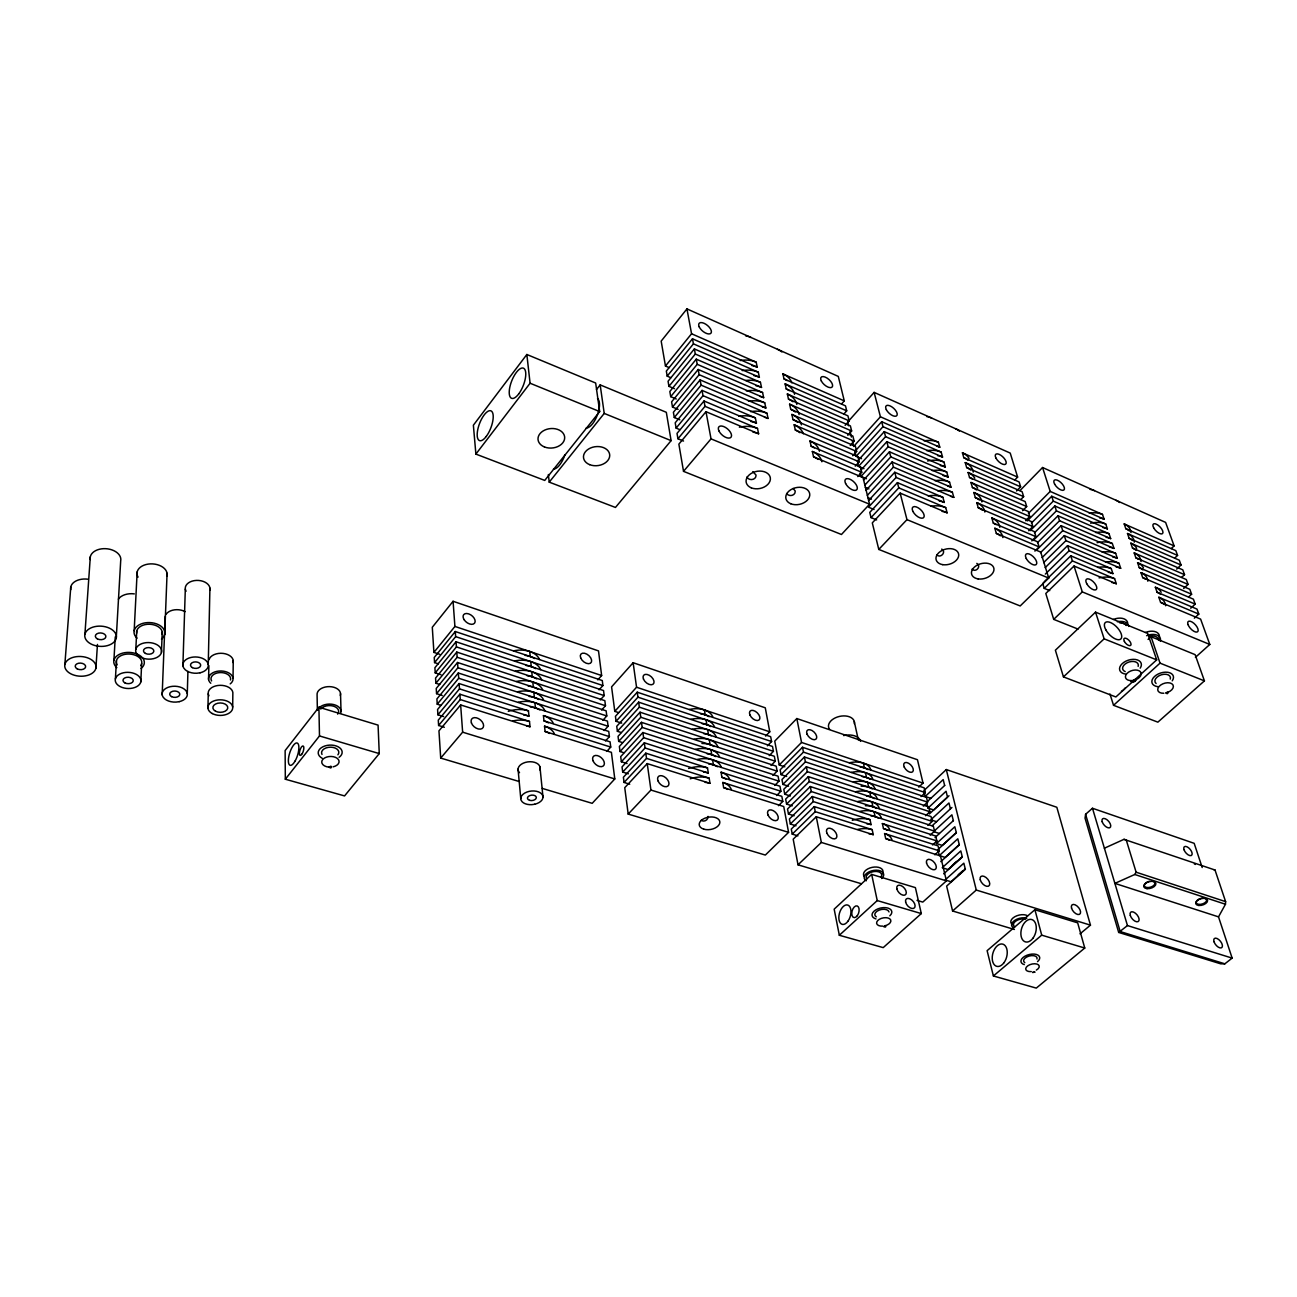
<?xml version="1.0" encoding="UTF-8"?>
<svg xmlns="http://www.w3.org/2000/svg" width="1297" height="1297" viewBox="0 0 1297 1297"><rect width="100%" height="100%" fill="white"/><g stroke="black" fill="none" stroke-linecap="round" stroke-linejoin="round"><path stroke-width="1.5" d="M232.682 706.995L232.86 692.533A12.354 7.814 0.5 0 0 217.847 685.497A12.354 7.814 0.5 0 0 208.963 695.792M233.038 678.218L233.249 660.546M208.25 664.518L209.919 588.092M207.942 708.292L208.25 693.798M208.558 679.45L208.866 665.669M187.287 693.555L187.935 671.441M182.893 665.766L185.309 589.162M162.174 694.852L165.238 616.172M164.703 634.46L167.07 573.306M161.444 652.44A12.97 8.285 2.3 0 0 143.951 643.02A12.97 8.285 2.3 0 0 140.514 657.141A12.97 8.285 2.3 0 0 161.444 652.44L162.238 631.996M140.806 681.914A12.84 8.074 2.3 0 0 123.393 672.786A12.84 8.074 2.3 0 0 120.118 686.567A12.84 8.074 2.3 0 0 140.806 681.914L141.665 663.642M708.065 816.397C708.454 819.785 704.028 822.525 701.272 820.271M135.812 649.343L136.736 631.007M134.175 630.699L137.158 571.945M113.909 660.351L115.271 636.859M116.244 638.221A15.84 10.117 3.3 0 0 94.681 626.662A15.84 10.117 3.3 0 0 90.839 643.912A15.84 10.117 3.3 0 0 116.244 638.221L120.686 560.936A15.369 10.165 4.3 0 0 105.608 548.68A15.369 10.165 4.3 0 0 90.287 559.526M115.401 678.98L116.438 660.659M1202.189 867.531L1194.18 843.326L1092.479 808.258L1085.589 814.289L1085.038 818.164L1118.679 932.43L1220.672 963.817L1224.854 963.817L1232.15 958.11L1218.515 916.866L1225.47 904.252L1225.616 901.642L1215.013 870.011L1123.996 839.337L1104.396 848.206M95.913 668.198A15.677 9.857 3.3 0 0 74.448 657.012A15.677 9.857 3.3 0 0 70.816 673.824A15.677 9.857 3.3 0 0 95.913 668.198L97.453 644.431M84.905 634.395L90.304 556.851M64.85 664.567L70.768 587.038M1133.643 680.325C1135.848 683.114 1136.885 677.164 1133.643 680.325A8.139 4.977 -17.7 0 1 1125.958 674.829A8.139 4.977 -17.7 0 1 1139.058 670.744A8.139 4.977 -17.7 0 1 1135.718 679.758M1218.515 916.866L1114.885 883.387L1134.762 874.486L1136.123 872.2L1126.234 839.97L1123.996 839.337M526.841 354.486L473.373 425.221L475.886 454.096L544.74 480.425L599.684 411.571L595.663 383.02L526.841 354.486L530.084 383.231L475.886 454.096M318.916 707.222L285.129 750.558L285.324 779.221L344.564 795.92L379.259 753.589L378.075 725.12L318.916 707.222L319.484 735.95L285.324 779.221M596.474 389.554L600.171 384.885L666.318 412.3L671.1 440.64L615.459 507.451L549.231 482.144L548.355 474.507M597.82 679.871L601.646 675.542L598.501 650.899L453.075 601.289L432.29 627.262L433.911 652.407L439.634 654.272M841.623 403.902L844.282 400.886L838.284 376.406L686.94 308.897L661.178 341.111L665.458 366.03L669.139 367.602M549.231 482.144L604.224 413.419L600.171 384.885M433.911 652.407L454.907 626.435L453.075 601.289M665.458 366.03L691.56 333.751L686.94 308.897M599.068 689.858L602.91 685.529L602.278 680.536L455.279 631.526L434.236 657.498L434.576 662.605L438.402 663.837M691.56 333.751L756.183 362.171L757.237 367.181L692.485 338.793L666.334 371.072L667.193 376.146L670.889 377.719M434.576 662.605L455.652 636.632L455.279 631.526M667.193 376.146L693.425 343.851L692.485 338.793M600.333 699.91L604.191 695.597L603.543 690.555L456.025 641.772L434.9 667.728L435.225 672.884L440.996 674.732M693.425 343.851L758.307 372.207L759.377 377.249L694.365 348.925L668.068 381.237L668.944 386.36L674.505 388.695M435.225 672.884L456.414 646.911L456.025 641.772M668.944 386.36L695.305 354.032L694.365 348.925M601.613 710.059L605.488 705.73L604.84 700.656L456.787 652.083L435.565 678.055L435.889 683.243L439.764 684.459M695.305 354.032L760.431 382.323L761.517 387.414L696.262 359.156L669.836 391.499L670.711 396.655L676.288 398.99M435.889 683.243L457.16 657.271L456.787 652.083M670.711 396.655L697.219 364.311L696.262 359.156M602.894 720.273L606.785 715.96L606.137 710.837L457.549 662.491L436.23 688.448L436.57 693.668L442.228 695.468M697.219 364.311L762.587 392.537L763.674 397.66L698.175 369.483L671.603 401.843L672.495 407.047L678.104 409.382M436.57 693.668L457.922 667.728L457.549 662.491M672.495 407.047L699.132 374.671L698.175 369.483M604.191 730.568L608.098 726.255L607.434 721.1L458.311 672.981L436.911 698.921L437.235 704.19L441.029 705.373M699.132 374.671L764.76 402.832L765.846 408.004L700.104 379.891L673.386 412.268L674.294 417.521L679.758 419.79M437.235 704.19L458.7 678.25L458.311 672.981M674.294 417.521L701.077 385.128L700.104 379.891M605.488 740.944L609.412 736.631L608.747 731.427L459.089 683.551L437.575 709.491L437.916 714.793L443.639 716.576M701.077 385.128L766.949 413.208L768.051 418.445L702.05 390.397L675.202 422.79L676.11 428.091L679.823 429.631M437.916 714.793L459.478 688.869L459.089 683.551M676.11 428.091L703.023 395.682L702.05 390.397M459.478 688.869L528.446 710.837L528.965 716.122L459.868 694.203L438.273 720.127L438.613 725.493L444.352 727.26M703.023 395.682L755.34 417.845L756.427 423.13L704.012 401L677.018 433.409L677.942 438.759L683.535 441.045M438.613 725.493L460.257 699.553L459.868 694.203M677.942 438.759L705.001 406.334L704.012 401M460.257 699.553L529.484 721.424L530.019 726.758L460.646 704.936L438.953 730.86L440.704 758.08L519.319 781.556M705.001 406.334L757.513 428.432L758.615 433.765L705.99 411.7L678.866 444.125L683.519 471.346L841.461 534.494L869.557 504.209L863.024 477.539L813.543 456.803L812.344 451.502L861.743 472.286L857.787 476.599M440.704 758.08L462.64 732.173L460.646 704.936M683.519 471.346L711.032 438.872L705.99 411.7M844.039 413.856L846.714 410.841L845.498 405.848L784.004 378.902L782.902 373.909L844.282 400.886M765.603 736.096L769.77 731.816L765.279 707.805L633.131 662.718L611.584 686.875L614.794 711.372L618.539 712.604M1014.919 479.89L1017.626 477.101L1010.233 453.091L874.129 392.391L847.703 422.028L848.627 425.789M845.125 425.384L849.162 420.86L847.93 415.834L786.225 388.954L785.123 383.912L846.714 410.841M847.768 435.289L851.643 430.977L850.394 425.902L788.479 399.087L787.344 394.012L849.162 420.86M850.248 445.487L854.139 441.158L852.875 436.051L790.732 409.317L789.597 404.194L851.643 430.977M614.794 711.372L636.551 687.232L633.131 662.718M874.129 392.391L880.42 416.791L853.669 446.46L852.291 440.818M767.402 745.824L771.602 741.544L770.677 736.68L637.249 692.193L615.427 716.333L616.075 721.31L621.733 723.126M880.42 416.791L938.412 442.277L939.79 447.189L881.701 421.72L854.869 451.405L856.085 456.366L861.532 458.684M852.745 455.766L856.652 451.453L855.388 446.298L793.018 419.628L791.867 414.456L854.139 441.158M616.075 721.31L637.946 697.17L637.249 692.193M856.085 456.366L882.981 426.681L881.701 421.72M769.218 755.616L773.434 751.336L772.509 746.44L638.643 702.163L616.74 726.288L617.388 731.297L621.166 732.513M857.301 461.359L884.262 431.658L942.546 457.063L941.168 452.102L882.981 426.681M855.258 466.142L859.181 461.813L857.917 456.625L795.32 430.02L794.169 424.816L856.652 451.453M617.388 731.297L639.356 707.173L638.643 702.163M863.98 468.671L858.533 466.369L885.559 436.667L884.262 431.658M771.05 765.489L775.266 761.209L774.341 756.264L640.053 712.215L618.037 736.339L618.701 741.381L622.495 742.581M861.111 469.919L886.856 441.693L945.335 467.017L943.94 462.024L885.559 436.667M606.801 751.401L610.741 747.088L610.076 741.852L543.978 720.889L543.443 715.604L609.412 736.631M618.701 741.381L640.767 717.257L640.053 712.215M866.461 478.755L860.981 476.453L888.153 446.735L886.856 441.693M772.882 775.428L777.13 771.148L776.206 766.17L641.464 722.332L619.366 746.456L620.031 751.53L623.841 752.73M863.591 480.036L889.466 451.794L948.139 477.053L946.729 472.011L888.153 446.735M620.031 751.53L642.177 727.422L641.464 722.332M864.823 485.127L890.78 456.884L889.466 451.794M774.747 785.431L778.994 781.167L778.07 776.157L642.89 732.529L620.696 756.637L621.36 761.761L627.083 763.56M866.088 490.25L892.093 461.991L950.96 487.169L949.55 482.095L890.78 456.884M621.36 761.761L643.62 737.669L642.89 732.529M867.336 495.373L893.422 467.131L892.093 461.991M776.611 795.531L780.891 791.251L779.951 786.209L644.333 742.808L622.025 766.9L622.706 772.072L628.364 773.823M868.536 500.61L894.752 472.27L953.814 497.367L952.387 492.26L893.422 467.131M610.741 747.088L544.529 726.174L545.08 731.492L611.406 752.341L614.794 778.946L592.194 803.329L542.324 788.43M622.706 772.072L645.063 747.98L644.333 742.808M894.752 472.27L896.097 477.442L868.487 507.192L874.081 509.494M645.063 747.98L707.481 767.873L708.308 773.012L645.776 753.168L623.387 777.26L624.068 782.448L629.726 784.199M896.097 477.442L942.87 497.27L944.297 502.425L897.427 482.646L869.752 512.396L871.033 517.616L876.642 519.919M624.068 782.448L646.506 758.372L645.776 753.168M871.033 517.616L898.772 487.867L897.427 482.646M646.506 758.372L709.135 778.151L709.978 783.339L647.235 763.609L624.749 787.668L628.186 814.078L765.343 855.063L788.576 832.35L783.745 806.523L723.629 787.619L722.769 782.464L782.788 801.416L778.492 805.68M898.772 487.867L945.724 507.613L947.15 512.818L900.134 493.103L872.297 522.869L878.782 549.425L1020.188 605.958L1048.722 578.073L1040.713 552.052L996.339 533.44L994.831 528.268L1039.124 546.912L1034.909 551.095M628.186 814.078L650.932 790.051L647.235 763.609M878.782 549.425L906.976 519.643L900.134 493.103M1016.54 491.012L1020.626 486.829L1019.118 481.949L963.817 457.711L962.423 452.831L1017.626 477.101M918.795 787.117L923.042 783.112L917.449 759.718L796.828 718.554L774.747 741.122L779.238 764.987L784.847 766.819M1019.977 490.59L1042.561 467.52L1165.614 522.399L1174.109 545.891L1171.24 548.615M1020.917 499.426L1023.641 496.638L1022.133 491.725L966.67 467.568L965.244 462.624L1020.626 486.829M1022.571 510.71L1026.689 506.543L1025.165 501.582L969.524 477.491L968.097 472.513L1023.641 496.638M779.238 764.987L801.546 742.451L796.828 718.554M1028.456 513.353L1050.197 491.417L1042.561 467.52M1025.619 520.697L1029.769 516.514L1028.229 511.504L972.41 487.494L970.967 482.484L1026.689 506.543M921.048 796.585L925.312 792.58L924.177 787.846L802.503 747.283L780.145 769.818L781.053 774.649L786.679 776.465M1027.224 520.94L1051.737 496.248L1104.12 519.205L1102.499 514.406L1050.197 491.417M781.053 774.649L803.475 752.13L802.503 747.283M1031.455 523.048L1053.294 501.112L1051.737 496.248M1028.683 530.749L1032.866 526.566L1031.31 521.524L975.312 497.578L973.852 492.52L1029.769 516.514M923.318 806.134L927.598 802.13L926.447 797.347L804.432 756.994L781.961 779.513L782.885 784.393L788.527 786.193M1030.207 530.668L1054.85 505.976L1107.395 528.868L1105.757 524.037L1053.294 501.112M782.885 784.393L805.405 761.874L804.432 756.994M1034.455 532.824L1056.407 510.872L1054.85 505.976M1031.796 540.881L1035.979 536.699L1034.422 531.624L978.246 507.743L976.771 502.652L1032.866 526.566M925.588 815.732L929.884 811.727L928.733 806.912L806.361 766.77L783.81 789.273L784.734 794.186L790.392 795.985M1033.223 540.476L1057.979 515.784L1110.67 538.612L1109.032 533.732L1056.407 510.872M784.734 794.186L807.334 771.683L806.361 766.77M1037.487 542.681L1059.552 520.729L1057.979 515.784M927.89 825.395L932.203 821.406L931.051 816.559L808.323 776.627L785.658 799.114L786.582 804.059L792.256 805.859M1036.254 550.382L1061.141 525.674L1113.993 548.42L1112.323 543.508L1059.552 520.729M786.582 804.059L809.296 781.572L808.323 776.627M1040.551 552.603L1062.729 530.651L1061.141 525.674M930.192 835.138L934.537 831.134L933.37 826.27L810.285 786.549L787.522 809.02L788.463 814.013L794.153 815.781M1042.091 557.597L1064.318 535.645L1117.317 558.31L1115.647 553.349L1062.729 530.651M788.463 814.013L811.274 791.527L810.285 786.549M1043.631 562.606L1065.923 540.654L1064.318 535.645M932.527 844.947L936.888 840.942L935.704 836.03L812.262 796.536L789.403 819.007L790.343 824.017L796.001 825.784M1045.187 567.648L1067.528 545.68L1120.689 568.264L1119.003 563.271L1065.923 540.654M790.343 824.017L813.251 801.562L812.262 796.536M1045.333 574.068L1069.15 550.739L1067.528 545.68M813.251 801.562L870.011 819.639L871.098 824.633L814.257 806.604L791.283 829.059L792.24 834.117L797.914 835.852M1044.085 581.899L1070.771 555.813L1112.923 573.614L1111.237 568.572L1069.15 550.739M792.24 834.117L815.262 811.663L814.257 806.604M1049.727 590.605L1044.231 588.368L1072.392 560.904L1070.771 555.813M815.262 811.663L872.184 829.642L873.27 834.668L816.267 816.753L793.197 839.191L798.012 864.823L861.37 883.743M1072.392 560.904L1114.609 578.673L1116.312 583.747L1074.029 566.027L1045.804 593.475L1053.699 619.366L1078.034 629.094M798.012 864.823L821.341 842.434L816.267 816.753M1053.699 619.366L1082.298 591.902L1074.029 566.027M1095.543 612.152L1055.385 650.202L1063.443 676.888L1115.874 696.959L1156.681 659.865L1147.683 633.406L1095.543 612.152L1104.136 638.837L1156.681 659.865M923.837 790.684L946.291 769.559L1056.828 807.269L1090.469 925.15L1080.012 933.856M1174.677 558.132L1177.563 555.408L1175.828 550.641L1125.828 528.722L1124.191 523.939L1174.109 545.891M930.922 798.352L925.215 796.471L943.195 779.594L944.621 785.398M944.767 785.415L926.609 802.259L928.004 808.096L933.727 809.96L949.015 795.742M1176.671 569.091L1181.032 565.006L1179.297 560.207L1129.152 538.352L1127.498 533.537L1177.563 555.408M1063.443 676.888L1104.136 638.837M928.004 808.096L946.064 791.235L947.507 797.088L929.398 813.949M1181.616 577.392L1184.534 574.668L1182.783 569.821L1132.508 548.064L1130.822 543.2L1181.032 565.006M871.665 874.405L834.166 909.165L839.337 935.267L883.208 947.621L921.308 913.574L915.39 887.618L871.665 874.405L877.242 900.572L839.337 935.267M1183.658 588.498L1188.052 584.412L1186.285 579.532L1135.88 557.84L1134.194 552.944L1184.534 574.668M932.203 825.719L951.917 807.464M1188.652 596.944L1191.603 594.221L1189.835 589.308L1139.285 567.697L1137.582 562.752L1188.052 584.412M1148.072 639.421L1151.039 636.697L1195.121 654.645L1204.427 680.876L1157.864 722.153L1113.539 705.309L1109.956 693.992M935.04 837.586L953.441 820.563M1190.743 608.196L1195.186 604.126L1193.402 599.165L1142.706 577.619L1140.987 572.658L1191.603 594.221M935.753 840.569L936.466 843.553L954.835 826.74L956.327 832.739L937.909 849.567M956.392 832.496L942.254 845.401L936.466 843.553M934.861 854.82L939.239 850.832L938.055 845.871L883.468 828.556L882.365 823.579L936.888 840.942M1194.326 618.166L1198.801 614.081L1196.985 609.087L1157.086 592.243L1155.335 587.249L1195.186 604.126M959.358 844.509L945.14 857.414L885.689 838.575L884.586 833.566L939.239 850.832M940.795 861.63L959.31 844.833L957.802 838.786L939.336 855.582L938.266 851.059M1113.539 705.309L1160.037 663.14L1204.427 680.876M952.403 865.261L956.667 861.403M962.358 856.636L948.058 869.525L942.238 867.709L960.801 850.929L962.309 857.041L943.697 873.821M940.438 855.793L946.437 880.874L922.783 902.096L917.028 900.377M1195.412 657.368L1209.793 644.463L1200.617 619.107L1160.588 602.327L1158.837 597.269L1198.801 614.081M958.207 874.843L962.52 871M965.373 868.877L951.009 881.749L945.156 879.95L963.833 863.17L965.357 869.347L946.632 886.11L952.582 910.997L1014.4 929.463M952.582 910.997L976.284 890.05L1090.469 925.15M1034.909 909.732L987.114 950.669L993.389 975.976L1036.287 988.103L1084.762 948.042L1077.677 922.848L1034.909 909.732L1041.718 935.153L1084.762 948.042M993.389 975.976L1041.718 935.153M1232.15 958.11L1127.466 925.572L1118.679 932.43M1213.911 869.752L1215.013 870.011M319.484 735.95L379.259 753.589M877.242 900.572L921.308 913.574M462.64 732.173L614.794 778.946M650.932 790.051L788.576 832.35M821.341 842.434L946.437 880.874M1224.854 963.817L1120.186 931.554L1085.589 814.289M780.891 791.251L721.051 772.201L721.91 777.325L781.832 796.326L782.788 801.416M458.7 678.25L608.098 726.255M643.62 737.669L778.994 781.167M811.274 791.527L934.537 831.134M939.385 833.485L933.629 831.636L951.885 814.808L953.36 820.758M936.547 821.682L930.792 819.817L948.966 802.973L950.425 808.874M457.922 667.728L606.785 715.96M642.177 727.422L777.13 771.148M809.296 781.572L932.203 821.406M1134.762 874.486L1225.47 904.252M457.16 657.271L605.488 705.73M640.767 717.257L775.266 761.209M807.334 771.683L929.884 811.727M456.414 646.911L604.191 695.597M639.356 707.173L773.434 751.336M805.405 761.874L927.598 802.13M1136.123 872.2L1225.616 901.642M455.652 636.632L602.91 685.529M637.946 697.17L771.602 741.544M803.475 752.13L925.312 792.58M454.907 626.435L601.646 675.542M636.551 687.232L769.77 731.816M801.546 742.451L923.042 783.112M530.084 383.231L599.684 411.571M604.224 413.419L671.1 440.64M711.032 438.872L869.557 504.209M906.976 519.643L1048.722 578.073M1082.298 591.902L1209.793 644.463M867.806 497.626L871.471 499.15M865.294 487.38L868.958 488.904M814.289 447.87A23.865 17.039 -12.4 0 0 811.16 446.233L809.977 440.98L859.181 461.813M996.096 524.604A22.665 15.24 -16.2 0 0 993.324 523.129L991.816 517.989L1035.979 536.699M811.16 446.233L860.462 467.033L861.743 472.286M993.324 523.129L1037.551 541.789L1039.124 546.912M793.132 488.483L795.223 491.012C795.71 495.632 788.998 497.205 786.63 493.508M936.774 554.824C940.406 558.796 946.761 551.971 941.735 549.085M972.069 569.124C975.701 573.063 981.829 566.157 976.819 563.384M752.827 471.622L756.038 475.059C756.41 480.052 749.018 481.203 746.861 477.069M864.272 876.496L863.575 875.135A9.922 5.691 -12.1 0 1 874.421 867.044A9.922 5.691 -12.1 0 1 882.3 873.838M1151.039 636.697L1160.037 663.14M1042.675 583.261L1044.231 588.368M1092.479 808.258L1127.466 925.572M946.291 769.559L976.284 890.05M850.005 431.415L851.383 437.057M857.706 463.029L858.533 466.369M860.17 473.081L860.981 476.453M924.307 792.613L925.215 796.471M854.285 721.537L858.306 739.938M863.397 763.155L864.434 767.921M865.488 772.72L866.542 777.535M867.596 782.367L868.666 787.214M869.736 792.078L870.806 796.958M871.876 801.854L872.946 806.766M874.032 811.695L875.118 816.656M704.417 709.945L705.228 714.858M706.038 719.77L706.849 724.715M707.659 729.676L708.47 734.653M709.297 739.663L710.124 744.673M710.951 749.715L711.777 754.757M712.604 759.831L713.447 764.922M529.727 651.483L530.23 656.509M530.749 661.567L531.251 666.642M531.77 671.749L532.289 676.856M532.808 681.995L533.326 687.151M533.845 692.322L534.38 697.527M534.899 702.731L535.434 707.967M539.957 766.932L542.989 797.169M518.038 769.056L520.762 798.53M340.527 693.555L341.014 710.967M317.376 710.286L317.084 694.77A11.738 7.506 -1.6 0 1 329.681 686.632A11.738 7.506 -1.6 0 1 340.284 695.5M564.941 454.696A15.629 6.388 -69 0 1 553.479 469.044M597.512 398.649A15.872 6.582 -68.5 0 1 597.301 415.218A15.872 6.582 -68.5 0 1 586.195 428.042M138.049 577.133A15.094 10.003 3.2 0 1 150.403 563.887A15.094 10.003 3.2 0 1 166.973 575.9M137.06 638.173A15.451 9.971 2.5 0 1 139.217 624.814A15.451 9.971 2.5 0 1 160.098 625.592A15.451 9.971 2.5 0 1 161.476 639.097M136.671 633.179A12.873 8.301 2.5 0 1 149.706 624.246A12.873 8.301 2.5 0 1 162.157 634.152M186.055 591.254A12.37 8.187 2.1 0 1 196.414 580.408A12.37 8.187 2.1 0 1 209.806 590.232M211.589 680.925A9.825 6.258 0.6 0 1 219.923 672.576A9.825 6.258 0.6 0 1 230.477 679.968M210.779 683.26A12.289 7.831 0.6 0 1 212.854 672.77A12.289 7.831 0.6 0 1 229.456 673.321A12.289 7.831 0.6 0 1 230.201 683.892M209.06 659.687A12.208 7.847 0.8 0 1 223.181 653.412A12.208 7.847 0.8 0 1 233.103 662.589M166.146 614.194A12.257 7.993 2.2 0 1 185.114 611.665M322.223 758.291A11.997 7.458 -2.1 0 1 321.234 747.785A11.997 7.458 -2.1 0 1 338.193 746.813A11.997 7.458 -2.1 0 1 339.117 757.318M328.644 767.094A8.674 5.35 -2.2 0 1 323.05 759.15A8.674 5.35 -2.2 0 1 337.22 758.34A8.674 5.35 -2.2 0 1 333.118 766.835M321.996 754.432A8.641 5.366 -2.1 0 1 330.848 747.185A8.641 5.366 -2.1 0 1 337.901 754.805M320.764 709.037A9.452 5.999 -1.7 0 1 333.491 706.152A9.452 5.999 -1.7 0 1 337.658 714.128M317.635 710.27A11.819 7.49 -1.7 0 1 331.627 704.19A11.819 7.49 -1.7 0 1 340.771 712.912M996.339 533.44A22.762 15.224 -16.1 0 1 1000.327 535.807M994.831 528.268A22.714 15.224 -16.2 0 1 1002.857 537.574M968.097 472.513A22.325 15.434 -16.1 0 1 974.793 478.155M924.096 440.818A22.292 15.694 -15.7 0 1 938.412 442.277M965.244 462.624A22.244 15.434 -16.2 0 1 973.253 472.092M936.564 446.087A22.341 15.677 -15.7 0 1 939.79 447.189M975.312 497.578A22.552 15.386 -16 0 1 979.3 499.977M973.852 492.52A22.503 15.402 -16.1 0 1 981.926 501.939M966.67 467.568A22.276 15.434 -16.2 0 1 970.61 469.984M926.739 416.564A22.065 15.71 -15.8 0 1 931.635 418.039M969.524 477.491A22.373 15.418 -16.1 0 1 972.296 478.998M937.585 455.587A22.438 15.677 -15.7 0 1 942.546 457.063M926.788 450.659A22.389 15.677 -15.7 0 1 941.168 452.102M940.341 465.558A22.519 15.661 -15.7 0 1 945.335 467.017M932.251 470.6A22.568 15.645 -15.6 0 1 946.729 472.011M927.582 460.97A22.471 15.661 -15.7 0 1 943.94 462.024M935.007 480.684A22.665 15.629 -15.6 0 1 949.55 482.095M943.13 475.594A22.616 15.645 -15.6 0 1 948.139 477.053M947.702 486.083A22.714 15.629 -15.6 0 1 950.96 487.169M937.796 490.866A22.762 15.629 -15.6 0 1 952.387 492.26M950.539 496.297A22.795 15.613 -15.6 0 1 953.814 497.367M928.149 495.876A22.924 15.726 -15.3 0 1 942.87 497.27M939.206 500.982A22.973 15.726 -15.3 0 1 944.297 502.425M930.954 506.235A23.022 15.71 -15.3 0 1 945.724 507.613M942.06 511.391A23.07 15.694 -15.3 0 1 947.15 512.818M970.967 482.484A22.422 15.418 -16.1 0 1 977.679 488.11M972.41 487.494A22.471 15.402 -16.1 0 1 976.382 489.893M963.817 457.711A22.195 15.451 -16.2 0 1 967.773 460.143M962.423 452.831A22.146 15.451 -16.2 0 1 969.07 458.49M976.771 502.652A22.6 15.386 -16 0 1 984.861 512.056M978.246 507.743A22.649 15.369 -16 0 1 982.251 510.143M991.816 517.989A22.616 15.24 -16.2 0 1 999.825 527.312M955.451 428.659A21.919 15.483 -16.3 0 1 959.358 431.09M875.961 918.924A10.052 5.626 -12.1 0 1 874.032 911.191A10.052 5.626 -12.1 0 1 887.91 908.062A10.052 5.626 -12.1 0 1 889.807 915.812M882.852 926.123A7.263 4.053 -12.1 0 1 877.68 920.611A7.263 4.053 -12.1 0 1 889.742 918.811A7.263 4.053 -12.1 0 1 884.716 925.847M876.318 916.849A7.247 4.053 -12.1 0 1 879.155 910.105A7.247 4.053 -12.1 0 1 888.996 911.921M866.736 878.993A7.944 4.556 -12.1 0 1 873.854 871.552A7.944 4.556 -12.1 0 1 881.182 876.853M866.25 880.809A9.922 5.691 -12.1 0 1 867.255 872.881A9.922 5.691 -12.1 0 1 880.485 870.919A9.922 5.691 -12.1 0 1 881.733 878.523M695.678 749.309A20.379 12.63 -9.3 0 1 719.511 756.994M707.011 753.752A20.428 12.63 -9.3 0 1 715.749 756.573M690.928 719.316A20.152 12.694 -9.2 0 1 714.534 727.131M702.131 723.694A20.201 12.694 -9.2 0 1 710.788 726.547M723.629 787.619A20.606 12.5 -9.5 0 1 727.617 789.403M722.769 782.464A20.574 12.516 -9.5 0 1 731.362 789.662M703.752 733.632A20.266 12.662 -9.2 0 1 711.226 735.788M692.501 729.238A20.233 12.678 -9.2 0 1 716.187 737.02M689.372 709.475A20.087 12.727 -9.2 0 1 712.896 717.322M700.526 713.82A20.12 12.711 -9.2 0 1 709.151 716.69M694.09 739.241A20.314 12.662 -9.2 0 1 717.841 746.975M701.936 743.457A20.347 12.646 -9.3 0 1 714.08 746.488M697.283 759.458A20.46 12.613 -9.3 0 1 721.197 767.111M708.665 763.917A20.493 12.597 -9.3 0 1 717.436 766.722M688.626 768.473A20.574 12.63 -9.2 0 1 707.481 767.873M703.493 772.007A20.622 12.63 -9.2 0 1 708.308 773.012M690.215 778.8A20.655 12.613 -9.2 0 1 709.135 778.151M705.146 782.35A20.687 12.597 -9.2 0 1 709.978 783.339M721.051 772.201A20.493 12.548 -9.4 0 1 729.627 779.416M721.91 777.325A20.525 12.532 -9.5 0 1 725.898 779.108M1160.588 602.327A21.741 13.635 -18.5 0 1 1164.139 604.467M1158.837 597.269A21.709 13.651 -18.5 0 1 1165.63 605.764M1113.539 619.399A11.089 6.971 -17.9 0 1 1127.693 623.176M1130.822 543.2A21.352 13.845 -18.7 0 1 1136.675 548.339M1089.237 513.158A21.303 14.089 -18.5 0 1 1102.499 514.406M1127.498 533.537A21.271 13.878 -18.8 0 1 1134.308 542.162M1099.613 517.892A21.352 14.089 -18.5 0 1 1104.12 519.205M1139.285 567.697A21.563 13.797 -18.6 0 1 1142.819 569.869M1137.582 562.752A21.514 13.813 -18.6 0 1 1143.451 567.875M1129.152 538.352A21.303 13.862 -18.7 0 1 1132.67 540.557M1090.015 489.342A21.109 14.137 -18.7 0 1 1094.49 490.671M1132.508 548.064A21.384 13.845 -18.7 0 1 1136.026 550.252M1102.855 527.571A21.433 14.072 -18.4 0 1 1107.395 528.868M1090.615 523.161A21.401 14.072 -18.5 0 1 1105.757 524.037M1106.13 537.298A21.514 14.056 -18.4 0 1 1110.67 538.612M1097.084 542.665A21.563 14.04 -18.4 0 1 1112.323 543.508M1095.657 532.516A21.482 14.056 -18.4 0 1 1109.032 533.732M1102.191 552.165A21.644 14.024 -18.3 0 1 1115.647 553.349M1109.421 547.123A21.595 14.04 -18.3 0 1 1113.993 548.42M1112.745 557.013A21.692 14.008 -18.3 0 1 1117.317 558.31M1105.498 562.104A21.725 14.008 -18.2 0 1 1119.003 563.271M1116.101 566.984A21.773 13.991 -18.2 0 1 1120.689 568.264M1097.619 567.389A21.887 14.089 -18 0 1 1111.237 568.572M1108.287 572.317A21.919 14.072 -18 0 1 1112.923 573.614M1099.078 577.878A21.968 14.072 -18 0 1 1114.609 578.673M1111.659 582.466A22.017 14.056 -18 0 1 1116.312 583.747M1134.194 552.944A21.433 13.829 -18.6 0 1 1141.02 561.552M1135.88 557.84A21.465 13.829 -18.6 0 1 1138.361 559.202M1125.828 528.722A21.222 13.878 -18.8 0 1 1129.347 530.927M1124.191 523.939A21.19 13.894 -18.8 0 1 1130.984 532.597M1140.987 572.658A21.595 13.797 -18.5 0 1 1147.845 581.218M1142.706 577.619A21.644 13.781 -18.5 0 1 1145.202 578.981M1155.335 587.249A21.611 13.667 -18.6 0 1 1161.172 592.291M1157.086 592.243A21.66 13.667 -18.6 0 1 1160.62 594.399M1145.527 632.45A10.992 6.825 -18.3 0 1 1155.951 631.915A10.992 6.825 -18.3 0 1 1159.178 638.011M1116.02 500.285A20.979 13.927 -19 0 1 1119.506 502.49M813.543 456.803A23.962 17.023 -12.4 0 1 818.067 459.414M812.344 451.502A23.913 17.023 -12.4 0 1 821.86 461.764M787.344 394.012A23.492 17.218 -12 0 1 796.828 404.405M740.165 360.534A23.476 17.493 -11.2 0 1 756.183 362.171M785.123 383.912A23.395 17.218 -12 0 1 794.575 394.32M751.79 365.527A23.524 17.493 -11.3 0 1 757.237 367.181M793.018 419.628A23.751 17.185 -12 0 1 797.525 422.287M791.867 414.456A23.703 17.201 -12 0 1 801.4 424.832M786.225 388.954A23.443 17.218 -12 0 1 789.338 390.64M745.597 335.793A23.233 17.51 -11.2 0 1 750.979 337.463M788.479 399.087A23.541 17.201 -12 0 1 792.953 401.762M753.897 375.611A23.638 17.477 -11.3 0 1 759.377 377.249M742.208 370.585A23.573 17.493 -11.3 0 1 758.307 372.207M756.021 385.776A23.735 17.477 -11.3 0 1 761.517 387.414M746.375 390.932A23.784 17.477 -11.3 0 1 762.587 392.537M745.824 380.475A23.686 17.477 -11.3 0 1 760.431 382.323M748.466 401.259A23.881 17.461 -11.3 0 1 764.76 402.832M760.074 396.444A23.832 17.461 -11.3 0 1 763.674 397.66M762.247 406.804A23.946 17.461 -11.3 0 1 765.846 408.004M750.59 411.652A23.995 17.461 -11.3 0 1 766.949 413.208M764.436 417.229A24.043 17.445 -11.3 0 1 768.051 418.445M738.82 416.288A24.189 17.574 -10.9 0 1 755.34 417.845M750.817 421.493A24.254 17.574 -11 0 1 756.427 423.13M739.371 427.199A24.303 17.574 -11 0 1 757.513 428.432M752.973 432.144A24.351 17.558 -11 0 1 758.615 433.765M789.597 404.194A23.605 17.201 -12 0 1 799.114 414.57M790.732 409.317A23.654 17.201 -12 0 1 795.223 411.976M784.004 378.902A23.346 17.218 -12 0 1 787.101 380.588M782.902 373.909A23.297 17.234 -12 0 1 791.9 382.891M794.169 424.816A23.8 17.185 -12 0 1 803.297 433.733M795.32 430.02A23.849 17.185 -12 0 1 799.844 432.679M809.977 440.98A23.816 17.039 -12.4 0 1 819.445 451.243M777.454 349.266A23.054 17.234 -12 0 1 781.848 351.957M517.454 691.787A21.563 13.829 -5.6 0 1 543.735 700.267M529.176 696.392A21.611 13.813 -5.6 0 1 538.822 699.505M514.536 660.984A21.319 13.878 -5.4 0 1 540.541 669.576M526.112 665.507A21.352 13.878 -5.5 0 1 535.661 668.652M545.08 731.492A21.806 13.7 -6 0 1 549.555 733.453M544.529 726.174A21.757 13.716 -5.9 0 1 554.467 734.037M527.117 675.721A21.433 13.862 -5.5 0 1 536.699 678.866M515.493 671.165A21.401 13.862 -5.5 0 1 541.595 679.725M519.513 772.672A11.041 6.842 -6 0 1 527.717 761.906A11.041 6.842 -6 0 1 539.665 769.818M513.58 650.867A21.238 13.894 -5.4 0 1 539.487 659.508M525.107 655.358A21.271 13.894 -5.4 0 1 534.623 658.536M516.465 681.444A21.482 13.845 -5.5 0 1 542.665 689.955M528.138 686.016A21.514 13.829 -5.6 0 1 537.752 689.145M518.443 702.212A21.644 13.813 -5.7 0 1 544.821 710.659M530.214 706.849A21.692 13.797 -5.7 0 1 539.892 709.945M508.294 711.372A21.79 13.829 -5.6 0 1 528.446 710.837M523.712 715.004A21.822 13.829 -5.6 0 1 528.965 716.122M512.85 720.937A21.871 13.813 -5.6 0 1 529.484 721.424M526.55 725.915A21.919 13.797 -5.7 0 1 530.019 726.758M543.443 715.604A21.676 13.732 -5.9 0 1 553.333 723.483M543.978 720.889A21.725 13.732 -5.9 0 1 548.436 722.851M857.609 801.562A19.406 11.543 -12.1 0 1 879.317 808.582M865.342 805.696A19.455 11.527 -12.1 0 1 876.529 808.42M851.367 772.396A19.212 11.608 -12.1 0 1 872.881 779.513M862.197 776.611A19.244 11.592 -12.1 0 1 870.092 779.221M885.689 838.575A19.617 11.414 -12.2 0 1 889.288 840.213M884.586 833.566A19.585 11.414 -12.2 0 1 892.028 840.197M861.111 786.128A19.309 11.576 -12.1 0 1 872.233 788.884M853.426 782.042A19.277 11.592 -12.1 0 1 875.021 789.127M849.308 762.798A19.147 11.624 -12.1 0 1 870.773 769.948M860.106 766.997A19.179 11.624 -12.1 0 1 867.985 769.607M855.501 791.77A19.342 11.56 -12.1 0 1 877.161 798.822M866.428 796.034A19.374 11.543 -12.1 0 1 874.373 798.628M859.716 811.436A19.487 11.511 -12.1 0 1 881.49 818.407M870.725 815.748A19.52 11.495 -12.1 0 1 878.701 818.31M852.307 820.32A19.585 11.527 -12 0 1 870.011 819.639M866.672 823.741A19.617 11.511 -12 0 1 871.098 824.633M857.739 829.415A19.666 11.511 -12 0 1 872.184 829.642M868.844 833.776A19.698 11.495 -12 0 1 873.27 834.668M882.365 823.579A19.52 11.446 -12.2 0 1 889.807 830.242M883.468 828.556A19.552 11.43 -12.2 0 1 887.067 830.193M843.553 735.561A15.142 9.355 -12.1 0 1 860.559 741.349M829.577 729.303A13.165 8.22 -12.1 0 1 839.483 716.414A13.165 8.22 -12.1 0 1 854.334 723.71M1125.52 674.067A11.268 6.923 -17.7 0 1 1120.705 665.41A11.268 6.923 -17.7 0 1 1135.442 659.46A11.268 6.923 -17.7 0 1 1140.193 668.15M1125.212 671.603A8.122 4.977 -17.7 0 1 1123.786 665.345A8.122 4.977 -17.7 0 1 1133.416 661.454A8.122 4.977 -17.7 0 1 1138.166 666.382M1117.382 621.782A11.106 6.971 -17.9 0 1 1128.763 626.419M1119.749 622.884A8.884 5.577 -17.9 0 1 1126.201 625.511M1024.306 964.611A9.614 5.123 -14.1 0 1 1023.138 957.429A9.614 5.123 -14.1 0 1 1036.4 954.462A9.614 5.123 -14.1 0 1 1037.535 961.628M1031.293 971.599A6.939 3.68 -14.1 0 1 1026.332 967.189A6.939 3.68 -14.1 0 1 1036.854 964.044A6.939 3.68 -14.1 0 1 1036.352 970.091M1024.808 962.682A6.923 3.68 -14.1 0 1 1028.878 956.116A6.923 3.68 -14.1 0 1 1037 959.018M1013.281 927.663A9.484 5.172 -14.1 0 1 1014.562 920.497A9.484 5.172 -14.1 0 1 1026.835 918.211M1014.805 926.804A7.587 4.134 -14.1 0 1 1015.827 921.065A7.587 4.134 -14.1 0 1 1025.635 919.233M1153.228 881.328A5.496 2.999 -16.1 0 1 1152.498 886.337A5.496 2.999 -16.1 0 1 1144.521 886.256A5.496 2.999 -16.1 0 1 1149.369 881.279M1194.375 863.964A6.063 3.307 -16.8 0 1 1195.348 864.451M1203.924 898.075A5.415 2.886 -16.7 0 1 1204.556 902.955A5.415 2.886 -16.7 0 1 1196.288 902.907A5.415 2.886 -16.7 0 1 1202.643 898.075M1157.67 686.664A11.17 6.761 -18.1 0 1 1153.065 678.153A11.17 6.761 -18.1 0 1 1167.705 672.284A11.17 6.761 -18.1 0 1 1172.245 680.828M1125.18 687.929A10.992 6.971 -68.4 0 1 1121.451 691.317M1136.026 679.547A4.637 2.967 -68.2 0 1 1130.871 681.476M1163.847 693.247A8.074 4.864 -18.1 0 1 1158.967 686.599A8.074 4.864 -18.1 0 1 1171.775 683.714A8.074 4.864 -18.1 0 1 1167.884 692.322M1156.097 683.503A8.041 4.88 -18.1 0 1 1161.334 674.797A8.041 4.88 -18.1 0 1 1170.267 679.077M1149.466 636.211A8.803 5.447 -18.3 0 1 1158.399 639.843M1146.613 635.676A11.008 6.809 -18.3 0 1 1157.07 635.141A11.008 6.809 -18.3 0 1 1160.28 641.237M1012.487 924.566A9.484 5.188 -14.1 0 1 1014.708 916.784A9.484 5.188 -14.1 0 1 1027.646 915.828M70.784 589.632A15.224 9.906 4.2 0 1 87.888 579.192M116.827 667.631A15.305 9.711 2.5 0 1 118.854 654.612A15.305 9.711 2.5 0 1 139.541 655.309A15.305 9.711 2.5 0 1 141.033 668.458M118.367 599.182A14.964 9.76 3.2 0 1 134.304 593.88M117.233 664.842A12.743 8.09 2.5 0 1 129.23 654.028A12.743 8.09 2.5 0 1 140.741 665.653M1032.623 972.442L1034.779 972.118L1032.623 972.442M329.179 766.965C331.448 770.288 332.907 764.225 329.179 766.965M1165.987 692.955C1168.127 695.695 1169.213 689.842 1165.987 692.955M883.711 926.642L885.9 926.658L883.857 926.48M534.656 804.253L531.786 804.659A11.154 6.809 -6.1 0 1 522.221 801.854L521.135 800.281A11.154 6.809 -6.1 0 1 529.063 791.397A11.154 6.809 -6.1 0 1 542.632 795.385A11.154 6.809 -6.1 0 1 534.656 804.253M200.046 672.803L196.82 673.24A12.743 8.155 1.3 0 1 185.228 669.755L183.655 667.858A12.743 8.155 1.3 0 1 191.064 657.433A12.743 8.155 1.3 0 1 207.488 662.394A12.743 8.155 1.3 0 1 200.046 672.803M179.229 701.661L176.035 702.099A12.63 7.944 1.3 0 1 164.541 698.726L162.952 696.878A12.63 7.944 1.3 0 1 170.183 686.697A12.63 7.944 1.3 0 1 186.509 691.496A12.63 7.944 1.3 0 1 179.229 701.661M544.464 446.962A13.359 9.744 -5.3 0 0 564.681 437.916A13.359 9.744 -5.3 0 0 544.902 430.02A13.359 9.744 -5.3 0 0 544.464 446.962M518.703 393.948A16.196 6.226 -68.6 0 0 523.988 368.478A16.196 6.226 -68.6 0 0 509.802 387.268A16.196 6.226 -68.6 0 0 518.703 393.948M486.245 436.457A15.937 6.047 -69.1 0 0 491.563 411.214A15.937 6.047 -69.1 0 0 477.799 429.437A15.937 6.047 -69.1 0 0 486.245 436.457M589.649 464.65A13.165 9.533 -6.7 0 0 609.72 455.75A13.165 9.533 -6.7 0 0 590.411 448.049A13.165 9.533 -6.7 0 0 589.649 464.65M145.41 653.412A5.188 3.324 2.3 0 0 153.776 651.516A5.188 3.324 2.3 0 0 146.772 647.754A5.188 3.324 2.3 0 0 145.41 653.412M192.345 667.615A5.091 3.259 1.3 0 0 200.613 665.75A5.091 3.259 1.3 0 0 193.804 662.07A5.091 3.259 1.3 0 0 192.345 667.615M97.372 638.87A5.285 3.372 3.3 0 0 105.835 636.957A5.285 3.372 3.3 0 0 98.637 633.114A5.285 3.372 3.3 0 0 97.372 638.87M529.63 800.346A4.458 2.724 -6.1 0 0 536.326 797.574A4.458 2.724 -6.1 0 0 529.695 795.612A4.458 2.724 -6.1 0 0 529.63 800.346M212.303 713.561A12.419 7.798 0.3 0 0 232.536 709.021A12.419 7.798 0.3 0 0 216.064 700.267A12.419 7.798 0.3 0 0 212.303 713.561M215.529 711.21A7.458 4.685 0.3 0 0 227.656 708.47A7.458 4.685 0.3 0 0 217.766 703.233A7.458 4.685 0.3 0 0 215.529 711.21M171.561 696.619A5.042 3.178 1.3 0 0 179.732 694.77A5.042 3.178 1.3 0 0 172.939 691.204A5.042 3.178 1.3 0 0 171.561 696.619M302.25 753.606A4.929 1.735 -72.4 0 0 303.158 746.002A4.929 1.735 -72.4 0 0 299.445 752.455A4.929 1.735 -72.4 0 0 302.25 753.606M295.1 761.031A11.673 4.086 -72.4 0 0 297.256 743.051A11.673 4.086 -72.4 0 0 288.518 758.34A11.673 4.086 -72.4 0 0 295.1 761.031M886.321 409.674A7.231 3.356 42.5 0 0 896.357 416.013A7.231 3.356 42.5 0 0 891.655 406.739A7.231 3.356 42.5 0 0 886.321 409.674M996.015 458.214A6.988 3.145 43.9 0 0 1005.515 464.261A6.988 3.145 43.9 0 0 1000.684 455.166A6.988 3.145 43.9 0 0 996.015 458.214M912.926 511.44A7.523 3.664 43.6 0 0 923.334 517.86A7.523 3.664 43.6 0 0 918.357 507.905A7.523 3.664 43.6 0 0 912.926 511.44M1026.267 558.537A7.279 3.421 45.1 0 0 1036.092 564.633A7.279 3.421 45.1 0 0 1030.985 554.889A7.279 3.421 45.1 0 0 1026.267 558.537M942.757 564.665A11.641 7.798 -15.3 0 0 958.661 554.192A11.641 7.798 -15.3 0 0 940.568 551.322A11.641 7.798 -15.3 0 0 942.757 564.665M978.068 578.9A11.527 7.62 -15.9 0 0 993.924 568.572A11.527 7.62 -15.9 0 0 976.138 565.784A11.527 7.62 -15.9 0 0 978.068 578.9M848.027 921.129A10.036 5.626 -74.2 0 0 847.849 905.079A10.036 5.626 -74.2 0 0 838.835 917.773A10.036 5.626 -74.2 0 0 848.027 921.129M857.349 915.65A6.047 3.421 -74.2 0 0 857.236 905.954A6.047 3.421 -74.2 0 0 851.772 913.623A6.047 3.421 -74.2 0 0 857.349 915.65M896.843 888.818A6.015 3.518 48.1 0 0 904.803 895.125A6.015 3.518 48.1 0 0 902.907 886.71A6.015 3.518 48.1 0 0 896.843 888.818M905.63 902.096A6.031 3.534 48.4 0 0 913.607 908.403A6.031 3.534 48.4 0 0 911.678 899.923A6.031 3.534 48.4 0 0 905.63 902.096M643.458 679.061A6.517 3.907 41.8 0 0 652.926 684.313A6.517 3.907 41.8 0 0 649.278 675.299A6.517 3.907 41.8 0 0 643.458 679.061M749.942 715.004A6.323 3.68 43.8 0 0 758.956 720.062A6.323 3.68 43.8 0 0 755.162 711.226A6.323 3.68 43.8 0 0 749.942 715.004M658.017 780.875A6.761 4.215 43.3 0 0 667.809 786.16A6.761 4.215 43.3 0 0 663.983 776.546A6.761 4.215 43.3 0 0 658.017 780.875M768.019 815.035A6.566 3.956 45.4 0 0 777.341 820.093A6.566 3.956 45.4 0 0 773.352 810.69A6.566 3.956 45.4 0 0 768.019 815.035M703.752 829.156A10.425 6.242 -9.4 0 0 719.835 822.687A10.425 6.242 -9.4 0 0 705.001 818.148A10.425 6.242 -9.4 0 0 703.752 829.156M1054.623 484.138A6.858 3.032 44.6 0 0 1063.848 490.039A6.858 3.032 44.6 0 0 1058.952 481.041A6.858 3.032 44.6 0 0 1054.623 484.138M1153.746 528.009A6.647 2.853 45.7 0 0 1162.501 533.634A6.647 2.853 45.7 0 0 1157.524 524.815A6.647 2.853 45.7 0 0 1153.746 528.009M1086.691 583.634A7.15 3.291 45.8 0 0 1096.224 589.584A7.15 3.291 45.8 0 0 1091.036 579.954A7.15 3.291 45.8 0 0 1086.691 583.634M1188.02 624.603A6.939 3.064 46.9 0 0 1196.969 632.061A6.939 3.064 46.9 0 0 1193.807 623.241A6.939 3.064 46.9 0 0 1188.02 624.603M699.213 326.876A7.685 3.713 39.8 0 0 710.172 333.751A7.685 3.713 39.8 0 0 705.73 324.185A7.685 3.713 39.8 0 0 699.213 326.876M821.293 380.896A7.377 3.486 41.6 0 0 831.636 387.414A7.377 3.486 41.6 0 0 827.016 378.043A7.377 3.486 41.6 0 0 821.293 380.896M718.878 430.831A8.009 4.086 40.7 0 0 730.308 437.802A8.009 4.086 40.7 0 0 725.607 427.507A8.009 4.086 40.7 0 0 718.878 430.831M845.595 483.473A7.685 3.81 42.6 0 0 856.344 490.071A7.685 3.81 42.6 0 0 851.448 480.003A7.685 3.81 42.6 0 0 845.595 483.473M751.255 487.834A12.289 8.722 -11.2 0 0 770.353 479.55A12.289 8.722 -11.2 0 0 753.087 472.465A12.289 8.722 -11.2 0 0 751.255 487.834M790.765 503.755A12.143 8.528 -12.2 0 0 809.717 495.584A12.143 8.528 -12.2 0 0 792.84 488.661A12.143 8.528 -12.2 0 0 790.765 503.755M464.099 619.674A6.907 4.264 38 0 0 474.54 623.192A6.907 4.264 38 0 0 468.703 613.886A6.907 4.264 38 0 0 464.099 619.674M580.651 657.855A6.647 4.037 40.5 0 0 590.394 663.253A6.647 4.037 40.5 0 0 586.828 654.126A6.647 4.037 40.5 0 0 580.651 657.855M471.411 722.932A7.15 4.637 39.1 0 0 482.079 728.59A7.15 4.637 39.1 0 0 478.528 718.635A7.15 4.637 39.1 0 0 471.411 722.932M593.005 760.691A6.89 4.361 41.9 0 0 603.105 766.105A6.89 4.361 41.9 0 0 599.36 756.362A6.89 4.361 41.9 0 0 593.005 760.691M807.123 734.297A6.209 3.567 44.8 0 0 815.878 739.241A6.209 3.567 44.8 0 0 812.019 730.503A6.209 3.567 44.8 0 0 807.123 734.297M904.252 767.094A6.047 3.356 46.3 0 0 912.618 771.845A6.047 3.356 46.3 0 0 908.646 763.285A6.047 3.356 46.3 0 0 904.252 767.094M826.983 833.339A6.453 3.826 46.4 0 0 836.046 838.284A6.453 3.826 46.4 0 0 831.993 828.994A6.453 3.826 46.4 0 0 826.983 833.339M926.528 863.04A6.29 3.583 48 0 0 934.813 869.639A6.29 3.583 48 0 0 932.738 860.932A6.29 3.583 48 0 0 926.528 863.04M1124.402 641.496A4.75 2.205 46.6 0 0 1130.676 645.371A4.75 2.205 46.6 0 0 1127.19 638.886A4.75 2.205 46.6 0 0 1124.402 641.496M1105.806 629.775A11.316 5.269 46.4 0 0 1120.819 639.016A11.316 5.269 46.4 0 0 1112.534 623.598A11.316 5.269 46.4 0 0 1105.806 629.775M1003.91 962.796A11.511 7.134 -74.9 0 0 1003.067 944.216A11.511 7.134 -74.9 0 0 992.237 958.678A11.511 7.134 -74.9 0 0 1003.91 962.796M1032.915 938.266A11.624 7.312 -74.3 0 0 1031.926 919.573A11.624 7.312 -74.3 0 0 1020.885 934.278A11.624 7.312 -74.3 0 0 1032.915 938.266M1183.983 849.665A5.642 2.789 49.5 0 0 1191.197 855.55A5.642 2.789 49.5 0 0 1188.652 847.833A5.642 2.789 49.5 0 0 1183.983 849.665M1102.174 821.731A5.772 2.951 48.7 0 0 1109.648 827.794A5.772 2.951 48.7 0 0 1107.265 819.947A5.772 2.951 48.7 0 0 1102.174 821.731M1214.024 941.768A5.869 2.951 50.9 0 0 1221.482 947.799A5.869 2.951 50.9 0 0 1218.758 939.563A5.869 2.951 50.9 0 0 1214.024 941.768M1130.303 915.455A5.999 3.129 50.2 0 0 1138.02 921.648A5.999 3.129 50.2 0 0 1135.475 913.266A5.999 3.129 50.2 0 0 1130.303 915.455M1147.034 888.656A6.242 3.388 -16.1 0 0 1155.903 883.646A6.242 3.388 -16.1 0 0 1146.58 882.706A6.242 3.388 -16.1 0 0 1147.034 888.656M1198.817 905.468A6.145 3.275 -16.7 0 0 1207.604 900.572A6.145 3.275 -16.7 0 0 1198.541 899.68A6.145 3.275 -16.7 0 0 1198.817 905.468M1071.533 908.127A6.047 3.259 49.7 0 0 1079.363 914.401A6.047 3.259 49.7 0 0 1076.964 905.938A6.047 3.259 49.7 0 0 1071.533 908.127M980.24 879.739A6.193 3.469 48.7 0 0 988.346 886.224A6.193 3.469 48.7 0 0 986.158 877.599A6.193 3.469 48.7 0 0 980.24 879.739M77.236 668.879A5.22 3.291 3.3 0 0 85.602 666.998A5.22 3.291 3.3 0 0 78.42 663.27A5.22 3.291 3.3 0 0 77.236 668.879M124.934 682.903A5.139 3.226 2.3 0 0 133.202 681.038A5.139 3.226 2.3 0 0 126.231 677.407A5.139 3.226 2.3 0 0 124.934 682.903"/></g></svg>
